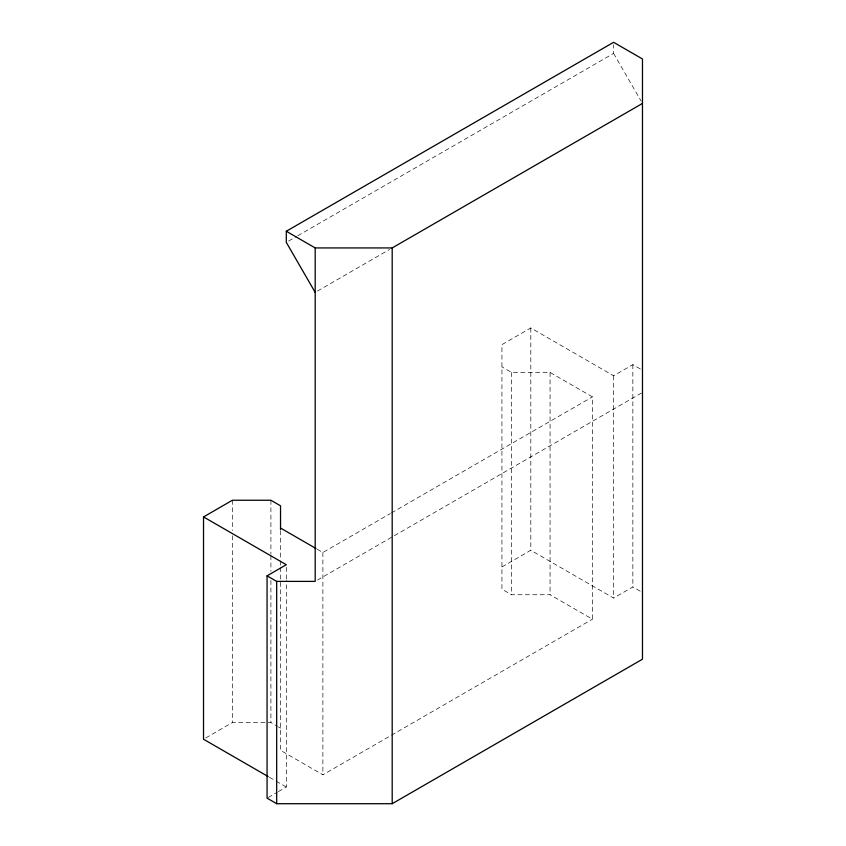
<?xml version="1.0" encoding="UTF-8"?>
<svg xmlns="http://www.w3.org/2000/svg" width="846" height="846" viewBox="0 0 846 846"><rect width="100%" height="100%" fill="white"/><g stroke="black" fill="none" stroke-linecap="round" stroke-linejoin="round"><path stroke-width="0.63" stroke-dasharray="4.23 3.17" d="M288.602 241.057L296.608 236.425M297.75 235.77L613.593 53.414L613.593 44.775M317.472 291.066L389.572 249.443M640.337 368.972L632.85 364.647L613.593 375.761L530.812 327.962L501.932 344.639L501.932 589.176L511.566 594.738L550.069 594.738L592.422 619.187L592.422 396.88L550.069 372.43L511.566 372.43L501.932 366.868M317.165 549.191L322.886 552.491L390.27 513.585M391.412 512.93L592.422 396.88M317.472 580.07L641.331 393.094M205.747 737.945L232.407 722.558L270.91 722.558L277.329 726.259M501.932 566.947L530.812 550.27L613.593 598.069L632.85 586.955L642.474 592.507M268.193 797.492L277.245 792.258M278.376 791.602L286.308 787.023L286.308 580.504M280.534 567.507L280.534 750.349L322.886 774.799L390.27 735.893M391.412 735.237L592.422 619.187M278.397 726.883L280.534 728.12M269.303 777.21L274.971 780.477M276.103 781.133L286.308 787.023M613.593 53.414L641.162 101.16M632.85 364.647L632.85 586.955M613.593 375.761L613.593 598.069M550.069 372.43L550.069 594.738M530.812 327.962L530.812 550.27M511.566 372.43L511.566 594.738M322.886 552.491L322.886 774.799M286.308 567.349L286.308 579.193M280.534 530.675L280.534 559.745M280.534 560.93L280.534 566.323M270.91 500.25L270.91 554.183M270.91 555.505L270.91 571.283M270.91 580.493L270.91 722.558M232.407 500.25L232.407 530.505M232.407 535.772L232.407 722.558"/><path stroke-width="1.27" d="M315.188 292.388L286.308 242.379L286.308 231.254L613.593 42.3L642.474 58.977L642.474 659.203L392.195 803.7L276.684 803.7L267.061 798.138L267.061 575.83L286.308 564.716L203.526 516.927L203.526 739.235L268.161 776.554M286.308 231.254L315.188 247.931L392.195 247.931L642.474 103.434M203.526 516.927L232.407 500.25L270.91 500.25L280.534 505.813L280.534 529.49M267.061 575.83L276.684 581.392L315.188 581.392L315.188 247.931M280.534 528.041L316.023 548.525M392.195 247.931L392.195 803.7M276.684 581.392L276.684 803.7"/></g></svg>
